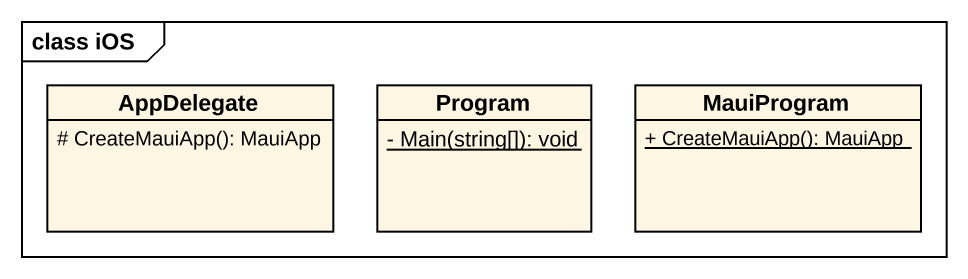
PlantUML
@startuml
mainframe class iOS
hide circle
hide empty members
skinparam classAttributeIconSize 0
class AppDelegate {
  # CreateMauiApp(): MauiApp
}
class Program {
  {static} - Main(string[]): void
}
class MauiProgram {
  {static} + CreateMauiApp(): MauiApp
}
@enduml
